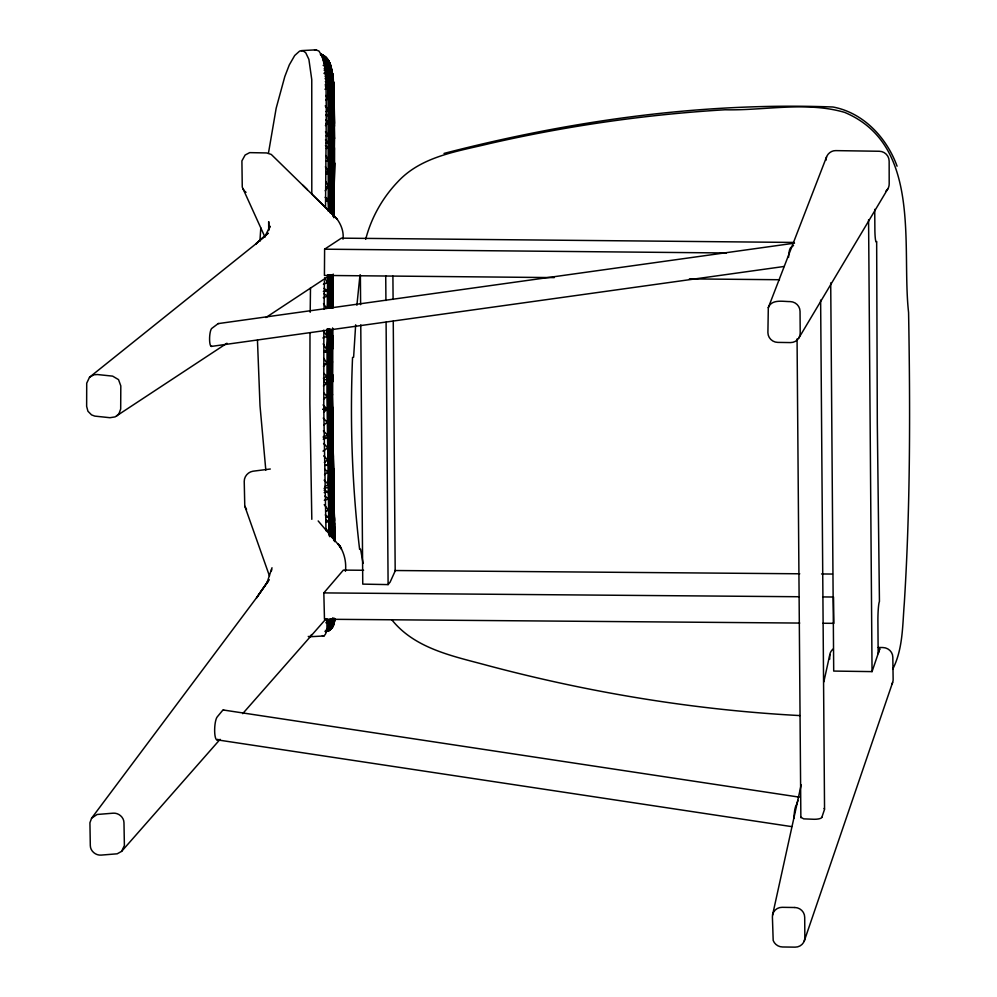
<?xml version="1.0" encoding="UTF-8"?>
<svg xmlns="http://www.w3.org/2000/svg" width="997" height="997" viewBox="0 0 997 997"><rect width="100%" height="100%" fill="white"/><g stroke="black" fill="none" stroke-linecap="round" stroke-linejoin="round"><path stroke-width="1.5" d="M268.704 229.36L268.704 221.646L268.779 230.519M331.515 69.329C330.618 64.182 328.424 56.293 321.881 56.405L325.707 66.325L328.001 87.786L328.287 211.239M332.923 296.022L332.911 307.811L333.222 274.063L332.936 307.749L333.185 282.799L327.527 282.587L323.427 284.245M333.796 216.848L333.958 90.727L331.876 88.733L328.001 87.786L325.246 84.421M325.296 81.654L331.689 83.785L333.945 86.664L334.02 217.271M330.493 64.793L325.695 56.966L320.498 54.324L322.991 56.443L322.991 58.187L326.193 58.811L328.649 60.792M322.991 56.443L326.019 63.222L327.502 69.964L329.259 89.219L329.384 211.352M334.805 541.583L333.671 483.059M343.005 239.193C344.015 231.379 340.762 223.502 335.864 217.57M334.506 528.273L334.244 539.95L332.101 408.259L332.126 330.019M334.032 214.156L333.858 217.545L334.032 214.156L332.2 213.258L332.288 90.241L333.16 77.417L330.132 63.845L326.866 58.25M324.087 382.025L326.854 383.334L332.462 382.013L332.537 361.799M334.356 137.449L333.958 90.727L334.556 138.433L333.97 136.975L331.814 135.816L326.081 135.866M325.757 200.11L329.496 199.562L333.983 200.833L334.506 163.196L334.356 149.837L329.77 147.905L326.081 148.453M326.044 161.178L330.817 160.779L334.493 162.785L334.032 201.681M309.992 333.322L309.88 403.511L311.812 519.325M794.023 242.433L341.385 238.158L324.611 249.188L324.424 275.434L554.282 277.602M327.103 328.923L326.966 396.457L328.96 535.177M328.175 328.898L328.025 396.37L330.082 536.473M329.184 328.848L329.035 396.245L331.116 536.162M330.107 328.798L330.069 409.019L332.088 537.233M332.624 328.088L332.35 395.173L334.618 539.24L334.007 495.609L331.39 498.201L324.312 500.295M324.199 350.782L332.574 348.938L332.699 335.503M323.851 330.231L323.801 411.3L325.982 530.728M327.278 308.036L327.614 275.085M328.349 308.036L328.686 275.122M330.904 330.206L330.879 408.795L332.948 538.218M331.59 330.119L331.565 408.546L333.696 540.611M332.574 348.938L332.512 328.437M324.062 379.845L331.976 378.723L332.35 374.448L332.5 381.776L332.337 377.838M310.192 312.285L310.491 287.884M332.2 213.258L330.418 212.934C329.97 165.39 333.06 117.559 328.561 70.176C330.705 61.203 312.435 45.426 326.193 58.811L326.019 63.222L329.808 64.917L331.527 68.357M325.77 99.899L328.225 99.114L328.001 87.786L328.848 82.901L327.539 79.623L328.512 78.202L329.808 64.917L329.608 62.973L328.113 61.552L323.988 60.431M329.708 275.147L329.359 308.023M330.294 307.998L330.643 275.184M331.104 307.973L331.465 275.234M333.484 85.256L334.269 102.392C331.303 95.799 339.329 78.564 327.427 78.102L325.284 76.445M331.789 307.936L332.151 275.284M333.459 213.682L333.609 200.559M332.325 307.899L332.686 275.334M332.699 307.861L333.073 275.384M333.833 213.906L333.808 86.004M333.883 214.642L334.506 163.196M324.075 309.145L324.424 280.818M332.873 216.411C331.689 165.39 337.447 113.484 329.608 62.973M311.799 193.954L311.762 79.61L308.883 59.334L305.73 52.754L302.914 50.747L299.611 51.109L294.713 55.496L289.292 64.917L284.806 76.557L276.169 108.224L268.542 152.666M325.521 207.924L326.306 110.343L325.982 81.766L324.798 67.036L322.355 56.63L318.965 51.084L316.024 49.85L301.455 50.61M331.34 70.313L332.038 73.155L330.992 66.487L330.967 74.787L329.06 87.898L328.175 89.094L324.96 89.244M345.436 571.306C346.532 561.884 344.152 551.802 338.419 544.2M327.078 619C326.355 624.446 328.424 631.861 323.988 635.974L309.282 636.771A75.037 10.967 76 0 1 308.247 636.398M334.356 149.837L334.556 137.935M332.412 378.324L332.487 374.71L332.25 382.237M334.307 162.374L334.493 147.793M334.057 198.079L334.493 162.785M325.795 155.582L328.624 160.505C328.823 137.274 332.188 113.982 332.612 90.465L333.123 100.672L334.082 101.794L332.076 70.388L333.696 87.985C332.425 82.203 335.864 69.778 326.405 69.89L324.187 68.506M330.655 382.848L331.316 375.707L331.827 378.798L330.655 382.848L330.643 375.906L331.851 375.47L331.864 382.462M333.958 217.034L334.182 201.12M334.282 123.815L334.082 91.3L333.958 92.011M326.069 522.391L331.789 520.534L334.232 518.29L334.082 505.504M326.019 63.222L324.91 63.16L325.172 58.437M325.857 95.475L328.225 99.114L333.123 100.672L333.497 91.213L328.175 89.094M333.123 100.672L333.509 91.238L334.095 92.497M333.646 83.025L333.546 81.567M325.396 630.303L327.465 631.238C332.724 629.518 334.381 623.399 334.531 618.439L330.755 628.309L328.399 630.914L325.421 631.338C331.789 631.662 334.369 624.321 334.755 619.112C334.556 624.209 331.727 630.453 326.243 631.388L328.175 627.512L329.035 619.735L332.225 618.614L330.132 629.606L325.309 631.699C330.68 630.59 334.743 625.954 334.369 620.308L333.384 623.113M333.945 86.664L333.908 87.325L333.683 82.29M323.975 73.429L329.097 74.027L332.362 75.959L330.418 89.481C330.082 104.984 328.798 119.852 328.611 135.243L325.446 131.803M324.748 486.573L330.194 483.682L330.917 471.382L333.534 469.163L332.873 431.938L334.369 520.808M333.808 496.194L333.796 484.181L331.178 486.598C329.945 501.99 329.135 517.007 328.91 532.174L334.057 529.581L334.506 523.3M331.39 498.201L329.82 521.207M334.219 506.763L331.59 509.504L329.521 536.573M326.106 631.437L327.352 631.238L328.736 629.132L330.119 619.523M353.611 357.275L355.667 324.81M325.932 111.577L328.399 110.605L332.537 111.627L329.77 147.905M333.01 432.324L333.148 445.023L329.621 447.155L327.801 465.25L325.059 465.412M332.898 433.77L333.334 457.174L329.795 459.505L328.1 484.093L324.137 480.168M259.905 241.262L260.803 227.914M329.172 483.931L329.995 471.681L330.917 471.382M331.789 520.534L330.668 536.299M326.031 123.441L328.536 122.843L332.637 123.802L328.586 171.434L325.994 171.571M325.869 511.287L328.536 510.327L330.244 486.922L331.178 486.598M333.21 89.643L332.936 90.677L333.509 85.381M332.686 136.153L328.499 186.352L325.184 190.763M329.621 447.155L328.611 447.354L327.714 459.854L324.337 462.521M331.54 537.483L331.989 531.264M332.686 148.653L328.399 199.487L325.134 197.319M325.246 105.844L328.399 110.605L330.107 89.406L330.493 99.463L331.041 89.68L331.814 135.816L331.365 213.084L332.35 200.061M332.649 161.29L329.496 199.562M325.982 172.73L332.574 174.076L329.508 211.364M271.508 570.82L271.62 569.262M325.882 187.037L328.499 186.352L332.475 187L330.418 212.934M330.555 282.662L328.462 308.036M329.471 308.023L330.406 296.084L333.035 296.047M329.683 122.955L332.2 90.191L330.967 74.787L329.783 67.422L323.153 65.391M330.231 275.172L327.402 308.036M328.736 328.873L326.966 349.897L323.178 343.878M825.965 160.243C825.84 155.009 830.588 150.447 835.785 150.622L879.304 151.257A9.883 9.696 30.7 0 1 889.15 161.14L889.187 183.959A9.883 9.696 30.6 0 1 885.685 191.374M328.225 99.114L329.097 89.207L329.384 99.239M329.259 275.135L327.44 291.224L323.34 291.436M327.701 328.91L327.053 336.363L322.903 337.983M326.405 69.89L327.128 59.334L324.848 56.268M334.431 123.416L334.045 91.886L334.506 126.27M328.212 275.11L327.527 282.587L324.561 277.802M800.753 817.141L803.682 818.861L814.125 819.285A7.066 2.006 -0.8 0 0 821.827 817.378M356.901 305.232L359.992 274.948M333.048 618.003L331.029 628.97L328.474 630.74L325.421 631.338M326.193 58.811C331.615 71.697 330.755 86.128 331.502 99.787L332.362 75.959M334.269 622.377L334.406 621.355M333.733 620.869L333.821 624.072L331.739 628.098L329.396 630.416L326.48 631.014M327.427 78.102L328.923 62.213L329.808 64.917M329.646 65.839C330.206 60.58 325.521 55.907 320.822 54.299L324.411 56.168M334.656 618.701L333.023 626.054L331.029 628.97L328.412 629.892L331.079 628.995L332.4 626.926L334.531 618.439M332.736 624.957L332.574 626.054L333.97 623.013M328.848 82.901L330.568 68.033L327.128 59.334M330.418 89.481L331.864 72.22L331.727 69.528L329.783 67.422M330.543 67.846L330.692 65.79L326.979 58.723M797.999 800.367L796.615 804.492A11.69 2.792 -87.2 0 0 794.086 818.201M772.538 915.121L801.177 784.851M823.834 681.848L829.828 654.58M798.535 797.563L798.759 796.927M269.016 229.273L270.062 226.244L264.791 236.725L266.772 234.245L255.793 243.953L89.543 377.227L86.714 383.184L86.639 406.377L87.935 411.238L91.55 414.889L94.79 416.11L109.932 417.706L115.041 416.908L226.942 343.242M768.313 307.637L767.902 332.624A9.87 9.571 23.4 0 0 777.797 342.395L790.447 342.582A9.883 9.584 23.4 0 0 800.205 333.073L800.043 311.388A9.883 9.584 23.4 0 0 790.135 301.593C783.144 301.655 771.591 298.826 768.313 307.637L826.55 156.928M365.687 239.292C371.196 217.932 382.362 198.004 397.579 182.04C421.12 156.342 457.162 151.494 489.191 143.668C566.707 125.909 645.645 114.481 725.043 109.77C764.624 110.717 806.037 101.121 844.683 112.399C922.561 145.226 901.263 247.256 908.579 312.51C910.286 409.48 910.373 506.563 904.291 603.397C902.472 625.568 903.058 649.022 892.651 669.348M311.712 634.566L309.456 636.784M327.004 630.59L328.1 630.428L327.602 629.394L330.705 624.583L332.848 618.152L332.749 620.795L329.783 628.795L327.352 631.238M334.232 518.29L334.244 506.127M334.618 620.097L332.512 623.499L328.574 625.293L329.259 627.337L333.497 624.309L334.082 619.311L330.967 621.854L325.82 622.764M329.384 630.104L331.702 626.353M272.007 567.742L266.747 583.557L268.23 580.852L256.516 597.876L267.37 582.136M821.827 817.378L824.531 809.377L824.058 808.455M830.713 282.886L833.704 671.068L872.051 671.617L879.803 648.723L878.158 653.596L877.896 619.698A17.024 1.633 -89.2 0 1 879.441 601.44L877.31 423.202L876.662 241.511A17.024 1.633 -89.2 0 1 874.892 230.918L874.73 209.345M804.292 940.944L892.589 682.571M334.257 103.015L334.045 103.626L334.082 91.3M330.194 483.682L333.746 480.99L333.571 468.652M331.914 621.38L331.278 619.125L329.683 624.92L328.611 625.107L331.141 619.174L330.294 627.001L327.652 629.294M332.612 89.157L332.387 100.186M333.509 625.094L330.181 629.319L329.209 629.107L329.895 628.21M331.353 89.792L331.876 88.733M332.923 626.34L330.842 628.422M323.801 425.046L327.215 422.279L332.824 420.26L332.587 407.025L332.986 432.723L331.178 434.156L323.265 436.636M334.145 188.857L334.12 187.885L332.475 187M257.351 596.667L91.599 818.176L89.929 822.762L90.303 845.531C90.328 851.102 95.737 855.576 101.183 855.102L117.185 853.806L121.622 851.363L220.113 739.325M798.921 337.883L887.866 188.819M257.276 596.767L269.302 579.718M329.259 89.219L330.082 88.097M322.804 55.234L322.28 55.919L323.664 55.932M321.42 55.221L322.604 54.922L326.405 57.789M360.764 324.872L362.758 584.117L388.107 584.603L390.151 582.049L395.186 570.957L393.254 321.146M799.719 623.063L324.474 619.237L323.826 592.903L343.354 570.11L363.606 570.272M91.599 818.176L97.095 814.487L113.047 813.191C118.493 812.692 123.927 817.166 123.977 822.737L124.388 845.518L121.622 851.363M242.695 713.653L325.795 619.112M328.1 630.428L331.266 626.527L333.484 620.097L331.64 627.686L328.736 629.132M324.1 70.189L326.53 70.824L327.502 69.964L327.951 60.007M325.408 125.61L328.536 122.843L325.832 119.814M323.427 366.285L326.891 363.22L332.5 362.023L332.475 348.576M89.543 377.227L93.98 374.772L97.419 374.536L112.636 376.131L118.531 379.633L120.811 385.901L120.687 409.057L118.955 413.718L116.537 416.073M323.664 412.197L327.078 409.443L332.686 407.648L332.462 394.363M323.016 451.118L328.611 447.354M323.527 399.174L326.966 396.457L332.562 394.899L332.487 374.71L332.462 382.013L332.337 378.461M323.414 385.976L326.854 383.334L327.901 379.633L326.842 376.405L323.888 373.389M324.536 474.647L327.901 472.055L329.995 471.681M793.537 245.486L790.795 247.53A9.123 2.181 -87.2 0 0 788.565 257.4M265.912 317.532L330.854 274.686M331.976 378.723L331.851 375.47M323.377 378.237L326.842 376.405L330.643 375.906L330.842 379.159M323.302 439.316L327.402 437.571L323.277 437.683M323.277 297.729L327.39 296.072L330.406 296.084M331.59 509.504L328.536 510.327L324.224 504.607M331.353 627.425L332.238 627.113M324.125 364.179L326.891 363.22L323.851 358.397M332.45 335.777L327.053 336.363L323.277 330.443M325.982 174.039L328.574 173.353M324.087 488.368L330.244 486.922M444.014 153.426C570.645 120.662 702.038 102.08 832.956 107.003C863.439 112.649 886.844 137.86 897.076 166.212M329.795 459.505L327.714 459.854L323.738 455.903M324.175 492.593L328.225 491.87L329.434 498.799M328.175 627.512L329.259 627.337M314.529 50.062L316.024 49.85M218.393 323.576L794.522 243.156M211.426 346.408L784.24 266.461M324.199 352.003L326.954 351.742L324.199 351.891M325.745 200.895L328.387 200.709L329.247 211.302M326.081 143.094L328.624 142.957L325.458 139.892M325.944 619.897L329.035 619.735L329.957 622.19M325.969 115.577L328.449 115.453L325.957 114.481M325.745 200.846L328.387 200.709M325.982 517.368L328.661 517.219L325.259 514.963M322.941 409.206L327.078 408.994L323.09 404.932M394.762 570.521L799.744 573.786M821.553 573.96L832.458 574.048M323.826 592.903L799.32 596.742M822.625 596.929L833.504 597.016L833.891 623.337L823.011 623.25M323.988 635.974L322.367 635.637M324.611 249.188L726.352 252.976M689.401 278.886L779.48 279.733M320.461 54.673L321.844 54.685M325.059 465.225L327.801 465.25M322.941 409.381L327.078 409.443M878.207 647.477L882.868 647.539A9.883 9.422 18.7 0 1 892.826 657.16L893.138 679.343A9.883 9.422 18.8 0 1 891.891 684.067M799.93 715.584C694.411 709.964 589.613 692.653 487.533 665.473C453.747 656.25 415.375 649.022 392.07 620.109M270.312 469.014L252.939 471.22C248.103 471.955 244.165 476.441 244.228 481.364L244.776 506.127L269.489 576.029M223.328 710.001L798.884 797.077M216.885 739.799L791.718 826.625M325.147 57.003L324.399 56.767L324.997 57.714M325.084 78.726L327.539 79.623M326.48 621.455L328.885 622.377M325.545 88.11L328.001 89.082L325.595 85.655M324.125 490.188L328.225 491.87M324.461 72.694L326.954 73.728M332.574 174.076L334.219 175.061M326.019 519.873L328.736 521.394M332.637 123.802L334.319 125.211M332.537 111.627L334.232 113.122M324 293.828L327.39 296.072M325.458 145.55L328.636 147.793M245.1 191.586L246.035 192.334M324.91 496.02L328.349 498.986M324.062 288.283L327.44 291.224M324.922 469.313L327.901 472.055M302.864 185.255L307.388 189.692M311.787 194.004L337.385 219.34M334.892 216.623L271.259 154.435L266.585 152.94L249.674 152.628L245.137 155.021L241.91 160.878L242.259 187.087L264.978 237.112M323.551 443.478L327.539 447.491M323.377 430.878L327.377 434.954M323.078 58.387L325.097 60.468M323.227 418.092L327.215 422.279M246.546 509.367L244.776 506.127M323.975 393.105L326.966 396.457M318.168 520.945L340.775 547.503L338.544 544.35M244.739 191.299L242.819 188.632M325.296 85.929L328.001 89.082M325.982 528.622L328.91 532.174M325.383 166.811L328.586 171.434M325.034 63.671L326.817 66.388M323.527 303.599L326.518 308.347M325.645 181.329L328.499 186.352M326.53 70.824L328.05 73.815M332.861 419.911L332.986 432.723M333.185 444.6L333.222 456.24M330.132 63.845L332.225 72.233M333.621 479.893L333.509 471.22M332.612 76.37L333.285 79.025L332.686 73.778L332.836 74.625M334.867 540.835L334.656 537.034L334.73 541.421M331.727 69.528L332.811 75.498M360.578 549.085L363.045 563.405M333.659 90.166L333.908 91.836M265.813 470.135L260.018 405.866L257.45 340.039M328.748 62.038L328.798 63.135M333.833 92.472L333.883 93.668M333.758 487.533L334.419 520.496M334.83 537.769L334.481 526.815L334.867 541.371M324.075 56.655L324.1 58.225M829.728 659.179L829.691 656.225A9.883 9.434 18.7 0 1 833.118 649.022M868.574 219.776L872.051 671.617M820.631 300.109L824.544 809.066M797.064 338.93L800.865 817.714M392.905 276.144L393.092 299.412M385.727 275.671L385.926 300.508M386.088 322.243L388.107 584.603M360.378 275.184L360.615 304.683M334.007 495.609L334.02 507.386M333.534 469.163L333.534 481.526M334.431 517.63L334.431 528.909M359.618 549.409A1033.328 806.785 -73.6 0 1 352.552 357.387M223.777 710.213A11.69 2.792 -87.2 0 0 222.854 710.113L217.172 716.968A11.69 2.792 -87.2 0 0 214.667 731.599A11.69 2.792 -87.2 0 0 217.82 739.263M211.788 346.258A9.123 2.181 -87.2 0 1 209.844 343.043A9.123 2.181 -87.2 0 1 209.943 333.833L209.956 333.796A9.01 2.156 -87.2 0 1 211.8 328.387L218.019 323.726A9.11 2.181 -87.2 0 1 218.742 323.676M329.957 379.358L329.845 383.022L330.618 379.209L329.833 376.081L329.957 379.358M329.047 379.508L328.923 383.16L329.808 379.383L328.91 376.218L329.047 379.508M268.056 233.286L255.793 243.953L268.056 233.286M794.796 907.507L782.147 907.32A9.87 9.571 23.4 0 0 772.401 916.804L773.186 940.47A9.908 9.609 23.4 0 0 782.495 946.976L795.108 947.15A9.883 9.584 23.4 0 0 804.853 937.654L804.704 917.29A9.883 9.584 23.4 0 0 794.796 907.494M339.379 545.571L341.435 548.936L339.379 545.571"/></g></svg>
